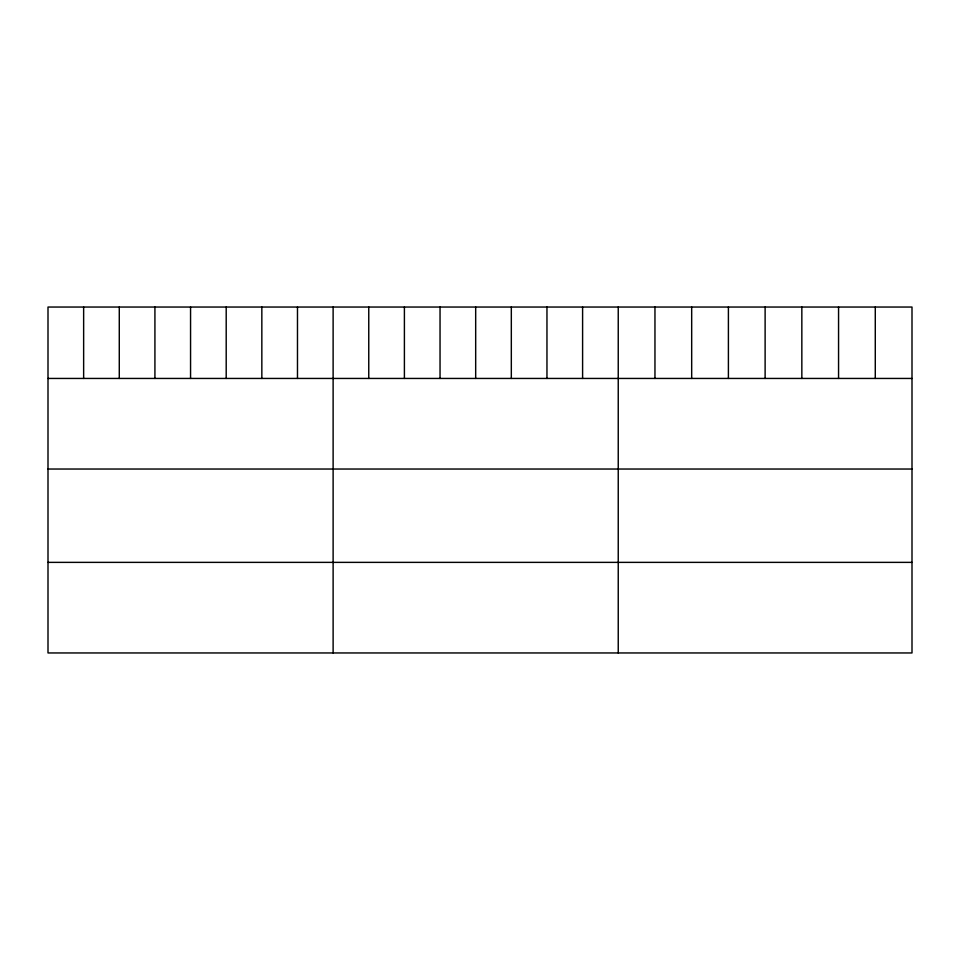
<?xml version="1.0" encoding="UTF-8"?>
<svg xmlns="http://www.w3.org/2000/svg" width="960" height="960" viewBox="0 0 960 960"><rect width="100%" height="100%" fill="white"/><g stroke="black" fill="none" stroke-linecap="round" stroke-linejoin="round"><path stroke-width="1.44" d="M912 378.444L912 652.956L48 652.956L48 307.044L912 307.044L912 378.444L48 378.444M48 469.032L912 469.032M48 562.368L912 562.368M875.28 307.044L875.28 378.444M838.56 307.044L838.56 378.444M801.84 307.044L801.84 378.444M765.12 307.044L765.12 378.444M728.4 307.044L728.4 378.444M691.68 307.044L691.68 378.444M654.96 307.044L654.96 378.444M618.24 307.044L618.24 652.956M582.6 307.044L582.6 378.444M546.96 307.044L546.96 378.444M511.32 307.044L511.32 378.444M475.68 307.044L475.68 378.444M440.04 307.044L440.04 378.444M404.4 307.044L404.4 378.444M368.76 307.044L368.76 378.444M333.12 307.044L333.12 652.956M297.48 307.044L297.48 378.444M261.84 307.044L261.84 378.444M226.2 307.044L226.2 378.444M190.56 307.044L190.56 378.444M154.92 307.044L154.92 378.444M119.28 307.044L119.28 378.444M83.64 307.044L83.64 378.444"/></g></svg>
